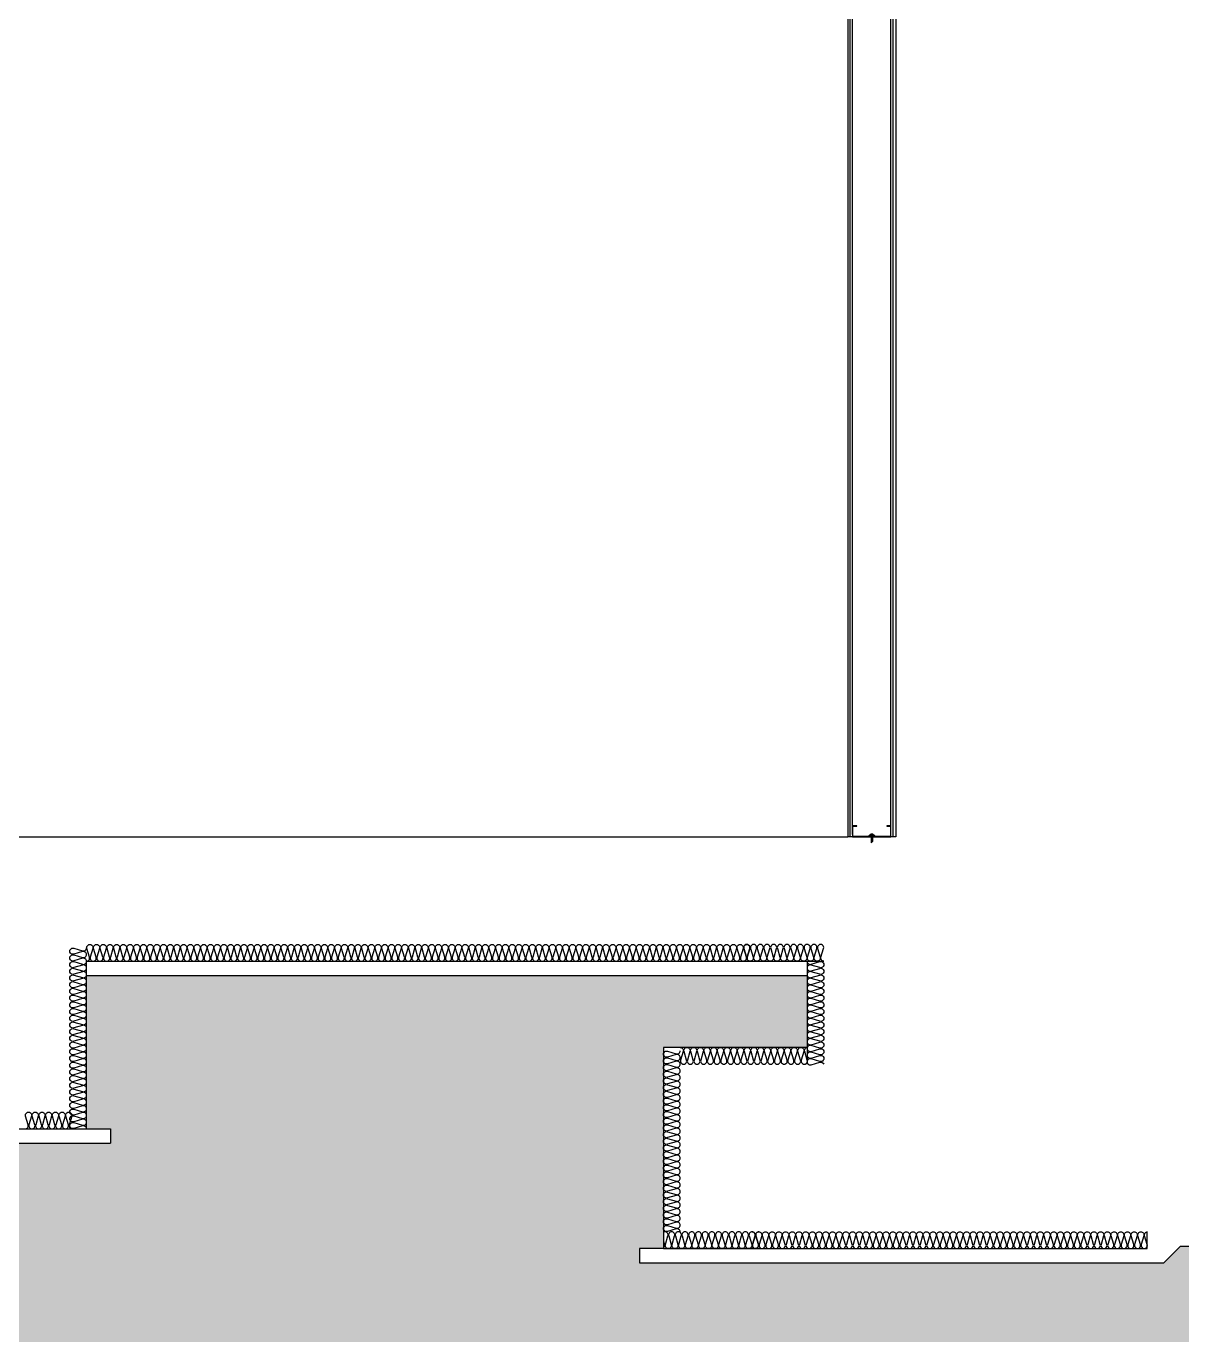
# Model space of a CAD drawing. Header units: millimetres. Extents: x 19868 to 801382, y -4805 to 85279.
# Drawn here: x 723406 to 728233, y 32849 to 38314 of the extents above; entities that cross this region are included whole.
import ezdxf

# ---------------------------------------------------------------- set-up
doc = ezdxf.new("R2010")
doc.units = ezdxf.units.MM
doc.header["$LTSCALE"] = 250
for name, color, linetype in [('8입면선', 8, 'Continuous'), ('A-FIN', 6, 'Continuous'), ('A-WALL-D', 7, 'Continuous'), ('A-버림CONC', 4, 'Continuous'), ('GAGAM-DT', 7, 'Continuous'), ('ISL', 251, 'Continuous'), ('입면', 7, 'Continuous'), ('지반', 254, 'Continuous')]:
    doc.layers.add(name, color=color, linetype=linetype)
doc.layers.add('CK', color=221, linetype='Continuous', plot=False)

# ---------------------------------------------------------------- blocks, each defined once
blk = doc.blocks.new('*U226')
at = {"layer": '8입면선', "color": 8}
for p, q in [((3316397.6, 472011.4), (3316397.6, 478401.4)), ((3316577.6, 472011.4), (3316577.6, 478401.4))]:
    blk.add_line(p, q, dxfattribs=at)
at = {"layer": 'A-WALL-D'}
for p, q in [((3316387.6, 478401.4), (3316387.6, 472011.4)), ((3316407.6, 472021.4), (3316407.6, 478401.4)), ((3316567.6, 472021.4), (3316567.6, 478401.4)), ((3316587.6, 478401.4), (3316587.6, 472011.4)), ((3316407.6, 472011.4), (3316387.6, 472011.4)), ((3316587.6, 472011.4), (3316567.6, 472011.4))]:
    blk.add_line(p, q, dxfattribs=at)
at = {"layer": 'CK', "linetype": 'Continuous'}
blk.add_line((3316472.9, 472011.4), (3316502.3, 472011.4), dxfattribs=at)
at = {"layer": 'GAGAM-DT', "color": 8}
for p, q in [((3316482.8, 472017.2), (3316482.8, 472020.7)), ((3316492.7, 472017.2), (3316482.8, 472017.2)), ((3316491.2, 472022.2), (3316484.3, 472022.2)), ((3316485.3, 472017.2), (3316485.3, 472022.2)), ((3316485.3, 472017.2), (3316485.3, 471985.8)), ((3316490.3, 472017.2), (3316490.3, 472022.2)), ((3316490.3, 472017.2), (3316490.3, 471991.3)), ((3316492.7, 472017.2), (3316492.7, 472020.7)), ((3316490.3, 471991.3), (3316485.3, 471985.8))]:
    blk.add_line(p, q, dxfattribs=at)
for centre, start, end in [((3316484.3, 472020.7), 90, 180), ((3316491.2, 472020.7), 0, 90)]:
    blk.add_arc(centre, 1.51, start, end, dxfattribs=at)
at = {"layer": '입면', "color": 6}
for p, q in [((3316425.4, 472056.4), (3316407.6, 472056.4)), ((3316407.6, 472056.4), (3316407.6, 472011.4)), ((3316408.8, 472012.6), (3316408.8, 472055.2)), ((3316408.8, 472055.2), (3316425.4, 472055.2)), ((3316472.4, 472012.6), (3316408.8, 472012.6)), ((3316425.4, 472055.2), (3316425.4, 472056.4)), ((3316477.4, 472018.5), (3316472.4, 472012.6)), ((3316472.9, 472011.4), (3316477.9, 472017.3)), ((3316497.8, 472018.5), (3316477.4, 472018.5)), ((3316477.9, 472017.3), (3316497.3, 472017.3)), ((3316497.3, 472017.3), (3316502.3, 472011.4)), ((3316502.8, 472012.6), (3316497.8, 472018.5)), ((3316566.4, 472012.6), (3316502.8, 472012.6)), ((3316567.6, 472056.4), (3316549.8, 472056.4)), ((3316549.8, 472056.4), (3316549.8, 472055.2)), ((3316549.8, 472055.2), (3316566.4, 472055.2)), ((3316566.4, 472055.2), (3316566.4, 472012.6)), ((3316567.6, 472011.4), (3316567.6, 472056.4)), ((3316407.6, 472011.4), (3316472.9, 472011.4)), ((3316502.3, 472011.4), (3316567.6, 472011.4))]:
    blk.add_line(p, q, dxfattribs=at)

msp = doc.modelspace()

# ---------------------------------------------------------------- hatches: boundary and pattern name
at = {"layer": '지반'}
h = msp.add_hatch(dxfattribs=at)
h.set_pattern_fill('EARTH', color=251, scale=70, angle=45)
h.paths.add_polyline_path([(650617.8, 33228.9), (650617.8, 23234.4), (801382.4, 23234.4), (801382.4, 34608.9), (792588.2, 34608.9), (792588.2, 34478.9), (792638.2, 34478.9), (792638.2, 34418.9), (792388.2, 34418.9), (792388.2, 34478.9), (792438.2, 34478.9), (792438.2, 34628.9), (790388.2, 34628.9), (790388.2, 33878.9), (791163.2, 33878.9), (791163.2, 32378.9), (791263.2, 32378.9), (791263.2, 32318.9), (788063.2, 32318.9), (788063.2, 32378.9), (788163.2, 32378.9), (788163.2, 33878.9), (789618.2, 33878.9), (789618.2, 34448.9), (787708.2, 34448.9), (787708.2, 33008.9), (787808.2, 33008.9), (787808.2, 32948.9), (782968.2, 32948.9), (782968.2, 33008.9), (783068.2, 33008.9), (783068.2, 34248.9), (781958.2, 34248.9), (781958.2, 33208.9), (782058.2, 33208.9), (782058.2, 33148.9), (780218.2, 33148.9), (780148.2, 33218.9), (778788.2, 33218.9), (778788.2, 33278.9), (778888.2, 33278.9), (778888.2, 34318.9), (771638.2, 34318.9), (771638.2, 32778.9), (771738.2, 32778.9), (771738.2, 32718.9), (767038.2, 32718.9), (767038.2, 32778.9), (767138.2, 32778.9), (767138.2, 34318.9), (765913.1, 34318.9), (765813.1, 34218.9), (759888.2, 34218.9), (759888.2, 33178.9), (759988.2, 33178.9), (759988.2, 33118.9), (756788.2, 33118.9), (756788.2, 33178.9), (756888.2, 33178.9), (756888.2, 34218.9), (755638.2, 34218.9), (755638.2, 32978.9), (755738.2, 32978.9), (755738.2, 32918.9), (751038.2, 32918.9), (751038.2, 32978.9), (751138.2, 32978.9), (751138.2, 34518.9), (749088.2, 34518.9), (749088.2, 33778.9), (750613.2, 33778.9), (750613.2, 32278.9), (750713.2, 32278.9), (750713.2, 32218.9), (747513.2, 32218.9), (747513.2, 32278.9), (747613.2, 32278.9), (747613.2, 33778.9), (748488.2, 33778.9), (748488.2, 34078.9), (747988.2, 34078.9), (747988.2, 34418.9), (746363.2, 34418.9), (746363.2, 33478.9), (746463.2, 33478.9), (746463.2, 33418.9), (743263.2, 33418.9), (743263.2, 33478.9), (743363.2, 33478.9), (743363.2, 34418.9), (739738.2, 34418.9), (739738.2, 33978.9), (740338.2, 33978.9), (740338.2, 33278.9), (740438.2, 33278.9), (740438.2, 33218.9), (734738.2, 33218.9), (734738.2, 32978.9), (734838.2, 32978.9), (734838.2, 32918.9), (731638.2, 32918.9), (731638.2, 32978.9), (731738.2, 32978.9), (731738.2, 33218.9), (728228.2, 33218.9), (728158.2, 33148.9), (725968.2, 33148.9), (725968.2, 33208.9), (726068.2, 33208.9), (726068.2, 34048.9), (726668.2, 34048.9), (726668.2, 34348.9), (723658.2, 34348.9), (723658.2, 33708.9), (723758.2, 33708.9), (723758.2, 33648.9), (720418.2, 33648.9), (720418.2, 33708.9), (720518.2, 33708.9), (720518.2, 34348.9), (718758.2, 34348.9), (718758.2, 33878.9), (719638.2, 33878.9), (719638.2, 31878.9), (719738.2, 31878.9), (719738.2, 31818.9), (715038.2, 31818.9), (715038.2, 31878.9), (715138.2, 31878.9), (715138.2, 33878.9), (717988.2, 33878.9), (717988.2, 34622.3), (717870.2, 34622.3), (717870.2, 34603.9), (717820.2, 34603.9), (717820.2, 34622.3), (717588.2, 34622.3), (717588.2, 34682.3), (717638.2, 34682.3), (717637.5, 34831.6), (715313.2, 34820.3), (712988.3, 34808.9), (701138.2, 34568.9), (688982.5, 34328.9), (678538.2, 34278.9), (666388.2, 34228.9), (658288.2, 33228.9)])

# ---------------------------------------------------------------- linework, layer by layer
at = {"layer": 'A-FIN'}
msp.add_line((718338.2, 34928.9), (726838.2, 34928.9), dxfattribs=at)
at = {"layer": 'A-버림CONC'}
for p, q in [((723658.2, 34348.9), (726668.2, 34348.9)), ((723658.2, 33708.9), (723758.2, 33708.9)), ((723758.2, 33708.9), (723758.2, 33648.9)), ((720418.2, 33648.9), (723758.2, 33648.9)), ((726068.2, 33208.9), (725968.2, 33208.9)), ((725968.2, 33208.9), (725968.2, 33148.9)), ((728228.2, 33218.9), (728158.2, 33148.9)), ((728228.2, 33218.9), (731738.2, 33218.9)), ((725968.2, 33148.9), (728158.2, 33148.9))]:
    msp.add_line(p, q, dxfattribs=at)
at = {"layer": 'ISL'}
for points in [[(723658.2, 33708.9, 0.509267), (723641.2, 33721.3), (723605.2, 33710.6, -1.372593), (723605.2, 33735.3), (723641.2, 33724.6, 0.509267), (723658.2, 33736.9, 0.509267), (723641.2, 33749.3), (723605.2, 33738.6, -1.372593), (723605.2, 33763.3), (723641.2, 33752.6, 0.509267), (723658.2, 33764.9, 0.509267), (723641.2, 33777.3), (723605.2, 33766.6, -1.372593), (723605.2, 33791.3), (723641.2, 33780.6, 0.509267), (723658.2, 33792.9, 0.509267), (723641.2, 33805.3), (723605.2, 33794.6, -1.372593), (723605.2, 33819.3), (723641.2, 33808.6, 0.509267), (723658.2, 33820.9, 0.509267), (723641.2, 33833.3), (723605.2, 33822.6, -1.372593), (723605.2, 33847.3), (723641.2, 33836.6, 0.509267), (723658.2, 33848.9, 0.509267), (723641.2, 33861.3), (723605.2, 33850.6, -1.372593), (723605.2, 33875.3), (723641.2, 33864.6, 0.509267), (723658.2, 33876.9, 0.509267), (723641.2, 33889.3), (723605.2, 33878.6, -1.372593), (723605.2, 33903.3), (723641.2, 33892.6, 0.509267), (723658.2, 33904.9, 0.509267), (723641.2, 33917.3), (723605.2, 33906.6, -1.372593), (723605.2, 33931.3), (723641.2, 33920.6, 0.509267), (723658.2, 33932.9, 0.509267), (723641.2, 33945.3), (723605.2, 33934.6, -1.372593), (723605.2, 33959.3), (723641.2, 33948.6, 0.509267), (723658.2, 33960.9, 0.509267), (723641.2, 33973.3), (723605.2, 33962.6, -1.372593), (723605.2, 33987.3), (723641.2, 33976.6, 0.509267), (723658.2, 33988.9, 0.509267), (723641.2, 34001.3), (723605.2, 33990.6, -1.372593), (723605.2, 34015.3), (723641.2, 34004.6, 0.509267), (723658.2, 34016.9, 0.509267), (723641.2, 34029.3), (723605.2, 34018.6, -1.372593), (723605.2, 34043.3), (723641.2, 34032.6, 0.509267), (723658.2, 34044.9, 0.509267), (723641.2, 34057.3), (723605.2, 34046.6, -1.372593), (723605.2, 34071.3), (723641.2, 34060.6, 0.509267), (723658.2, 34072.9, 0.509267), (723641.2, 34085.3), (723605.2, 34074.6, -1.372593), (723605.2, 34099.3), (723641.2, 34088.6, 0.509267), (723658.2, 34100.9, 0.509267), (723641.2, 34113.3), (723605.2, 34102.6, -1.372593), (723605.2, 34127.3), (723641.2, 34116.6, 0.509267), (723658.2, 34128.9, 0.509267), (723641.2, 34141.3), (723605.2, 34130.6, -1.372593), (723605.2, 34155.3), (723641.2, 34144.6, 0.509267), (723658.2, 34156.9, 0.509267), (723641.2, 34169.3), (723605.2, 34158.6, -1.372593), (723605.2, 34183.3), (723641.2, 34172.6, 0.509267), (723658.2, 34184.9, 0.509267), (723641.2, 34197.3), (723605.2, 34186.6, -1.372593), (723605.2, 34211.3), (723641.2, 34200.6, 0.509267), (723658.2, 34212.9, 0.509267), (723641.2, 34225.3), (723605.2, 34214.6, -1.372593), (723605.2, 34239.3), (723641.2, 34228.6, 0.509267), (723658.2, 34240.9, 0.509267), (723641.2, 34253.3), (723605.2, 34242.6, -1.372593), (723605.2, 34267.3), (723641.2, 34256.6, 0.509267), (723658.2, 34268.9, 0.509267), (723641.2, 34281.3), (723605.2, 34270.6, -1.372593), (723605.2, 34295.3), (723641.2, 34284.6, 0.509267), (723658.2, 34296.9, 0.509267), (723641.2, 34309.3), (723605.2, 34298.6, -1.372593), (723605.2, 34323.3), (723641.2, 34312.6, 0.509267), (723658.2, 34324.9, 0.509267), (723641.2, 34337.3), (723605.2, 34326.6, -1.372593), (723605.2, 34351.3), (723641.2, 34340.6, 0.509267), (723658.2, 34352.9, 0.509267), (723641.2, 34365.3), (723605.2, 34354.6, -1.372593), (723605.2, 34379.3), (723641.2, 34368.6, 0.509267), (723658.2, 34380.9, 0.509267), (723641.2, 34393.3), (723605.2, 34382.6, -1.372593), (723605.2, 34407.3), (723641.2, 34396.6, 0.509267), (723658.2, 34408.9, 0.509267), (723641.2, 34421.3), (723605.2, 34410.6, -1.372593), (723605.2, 34435.3), (723641.2, 34424.6, 0.509267), (723658.2, 34436.9, 0.509267), (723641.2, 34449.3), (723605.2, 34438.6, -1.372593), (723605.2, 34463.3), (723641.2, 34452.6, 0.509267), (723658.2, 34464.9)], [(723658.2, 34408.9, 0.509267), (723670.6, 34425.9), (723659.9, 34462, -1.372593), (723684.6, 34462), (723673.9, 34425.9, 0.509267), (723686.2, 34408.9, 0.509267), (723698.6, 34425.9), (723687.9, 34462, -1.372593), (723712.6, 34462), (723701.9, 34425.9, 0.509267), (723714.2, 34408.9, 0.509267), (723726.6, 34425.9), (723715.9, 34462, -1.372593), (723740.6, 34462), (723729.9, 34425.9, 0.509267), (723742.2, 34408.9, 0.509267), (723754.6, 34425.9), (723743.9, 34462, -1.372593), (723768.6, 34462), (723757.9, 34425.9, 0.509267), (723770.2, 34408.9, 0.509267), (723782.6, 34425.9), (723771.9, 34462, -1.372593), (723796.6, 34462), (723785.9, 34425.9, 0.509267), (723798.2, 34408.9, 0.509267), (723810.6, 34425.9), (723799.9, 34462, -1.372593), (723824.6, 34462), (723813.9, 34425.9, 0.509267), (723826.2, 34408.9, 0.509267), (723838.6, 34425.9), (723827.9, 34462, -1.372593), (723852.6, 34462), (723841.9, 34425.9, 0.509267), (723854.2, 34408.9, 0.509267), (723866.6, 34425.9), (723855.9, 34462, -1.372593), (723880.6, 34462), (723869.9, 34425.9, 0.509267), (723882.2, 34408.9, 0.509267), (723894.6, 34425.9), (723883.9, 34462, -1.372593), (723908.6, 34462), (723897.9, 34425.9, 0.509267), (723910.2, 34408.9, 0.509267), (723922.6, 34425.9), (723911.9, 34462, -1.372593), (723936.6, 34462), (723925.9, 34425.9, 0.509267), (723938.2, 34408.9, 0.509267), (723950.6, 34425.9), (723939.9, 34462, -1.372593), (723964.6, 34462), (723953.9, 34425.9, 0.509267), (723966.2, 34408.9, 0.509267), (723978.6, 34425.9), (723967.9, 34462, -1.372593), (723992.6, 34462), (723981.9, 34425.9, 0.509267), (723994.2, 34408.9, 0.509267), (724006.6, 34425.9), (723995.9, 34462, -1.372593), (724020.6, 34462), (724009.9, 34425.9, 0.509267), (724022.2, 34408.9, 0.509267), (724034.6, 34425.9), (724023.9, 34462, -1.372593), (724048.6, 34462), (724037.9, 34425.9, 0.509267), (724050.2, 34408.9, 0.509267), (724062.6, 34425.9), (724051.9, 34462, -1.372593), (724076.6, 34462), (724065.9, 34425.9, 0.509267), (724078.2, 34408.9, 0.509267), (724090.6, 34425.9), (724079.9, 34462, -1.372593), (724104.6, 34462), (724093.9, 34425.9, 0.509267), (724106.2, 34408.9, 0.509267), (724118.6, 34425.9), (724107.9, 34462, -1.372593), (724132.6, 34462), (724121.9, 34425.9, 0.509267), (724134.2, 34408.9, 0.509267), (724146.6, 34425.9), (724135.9, 34462, -1.372593), (724160.6, 34462), (724149.9, 34425.9, 0.509267), (724162.2, 34408.9, 0.509267), (724174.6, 34425.9), (724163.9, 34462, -1.372593), (724188.6, 34462), (724177.9, 34425.9, 0.509267), (724190.2, 34408.9, 0.509267), (724202.6, 34425.9), (724191.9, 34462, -1.372593), (724216.6, 34462), (724205.9, 34425.9, 0.509267), (724218.2, 34408.9, 0.509267), (724230.6, 34425.9), (724219.9, 34462, -1.372593), (724244.6, 34462), (724233.9, 34425.9, 0.509267), (724246.2, 34408.9, 0.509267), (724258.6, 34425.9), (724247.9, 34462, -1.372593), (724272.6, 34462), (724261.9, 34425.9, 0.509267), (724274.2, 34408.9, 0.509267), (724286.6, 34425.9), (724275.9, 34462, -1.372593), (724300.6, 34462), (724289.9, 34425.9, 0.509267), (724302.2, 34408.9, 0.509267), (724314.6, 34425.9), (724303.9, 34462, -1.372593), (724328.6, 34462), (724317.9, 34425.9, 0.509267), (724330.2, 34408.9, 0.509267), (724342.6, 34425.9), (724331.9, 34462, -1.372593), (724356.6, 34462), (724345.9, 34425.9, 0.509267), (724358.2, 34408.9, 0.509267), (724370.6, 34425.9), (724359.9, 34462, -1.372593), (724384.6, 34462), (724373.9, 34425.9, 0.509267), (724386.2, 34408.9, 0.509267), (724398.6, 34425.9), (724387.9, 34462, -1.372593), (724412.6, 34462), (724401.9, 34425.9, 0.509267), (724414.2, 34408.9, 0.509267), (724426.6, 34425.9), (724415.9, 34462, -1.372593), (724440.6, 34462), (724429.9, 34425.9, 0.509267), (724442.2, 34408.9, 0.509267), (724454.6, 34425.9), (724443.9, 34462, -1.372593), (724468.6, 34462), (724457.9, 34425.9, 0.509267), (724470.2, 34408.9, 0.509267), (724482.6, 34425.9), (724471.9, 34462, -1.372593), (724496.6, 34462), (724485.9, 34425.9, 0.509267), (724498.2, 34408.9, 0.509267), (724510.6, 34425.9), (724499.9, 34462, -1.372593), (724524.6, 34462), (724513.9, 34425.9, 0.509267), (724526.2, 34408.9, 0.509267), (724538.6, 34425.9), (724527.9, 34462, -1.372593), (724552.6, 34462), (724541.9, 34425.9, 0.509267), (724554.2, 34408.9, 0.509267), (724566.6, 34425.9), (724555.9, 34462, -1.372593), (724580.6, 34462), (724569.9, 34425.9, 0.509267), (724582.2, 34408.9, 0.509267), (724594.6, 34425.9), (724583.9, 34462, -1.372593), (724608.6, 34462), (724597.9, 34425.9, 0.509267), (724610.2, 34408.9, 0.509267), (724622.6, 34425.9), (724611.9, 34462, -1.372593), (724636.6, 34462), (724625.9, 34425.9, 0.509267), (724638.2, 34408.9, 0.509267), (724650.6, 34425.9), (724639.9, 34462, -1.372593), (724664.6, 34462), (724653.9, 34425.9, 0.509267), (724666.2, 34408.9, 0.509267), (724678.6, 34425.9), (724667.9, 34462, -1.372593), (724692.6, 34462), (724681.9, 34425.9, 0.509267), (724694.2, 34408.9, 0.509267), (724706.6, 34425.9), (724695.9, 34462, -1.372593), (724720.6, 34462), (724709.9, 34425.9, 0.509267), (724722.2, 34408.9, 0.509267), (724734.6, 34425.9), (724723.9, 34462, -1.372593), (724748.6, 34462), (724737.9, 34425.9, 0.509267), (724750.2, 34408.9, 0.509267), (724762.6, 34425.9), (724751.9, 34462, -1.372593), (724776.6, 34462), (724765.9, 34425.9, 0.509267), (724778.2, 34408.9, 0.509267), (724790.6, 34425.9), (724779.9, 34462, -1.372593), (724804.6, 34462), (724793.9, 34425.9, 0.509267), (724806.2, 34408.9, 0.509267), (724818.6, 34425.9), (724807.9, 34462, -1.372593), (724832.6, 34462), (724821.9, 34425.9, 0.509267), (724834.2, 34408.9, 0.509267), (724846.6, 34425.9), (724835.9, 34462, -1.372593), (724860.6, 34462), (724849.9, 34425.9, 0.509267), (724862.2, 34408.9, 0.509267), (724874.6, 34425.9), (724863.9, 34462, -1.372593), (724888.6, 34462), (724877.9, 34425.9, 0.509267), (724890.2, 34408.9, 0.509267), (724902.6, 34425.9), (724891.9, 34462, -1.372593), (724916.6, 34462), (724905.9, 34425.9, 0.509267), (724918.2, 34408.9, 0.509267), (724930.6, 34425.9), (724919.9, 34462, -1.372593), (724944.6, 34462), (724933.9, 34425.9, 0.509267), (724946.2, 34408.9, 0.509267), (724958.6, 34425.9), (724947.9, 34462, -1.372593), (724972.6, 34462), (724961.9, 34425.9, 0.509267), (724974.2, 34408.9, 0.509267), (724986.6, 34425.9), (724975.9, 34462, -1.372593), (725000.6, 34462), (724989.9, 34425.9, 0.509267), (725002.2, 34408.9, 0.509267), (725014.6, 34425.9), (725003.9, 34462, -1.372593), (725028.6, 34462), (725017.9, 34425.9, 0.509267), (725030.2, 34408.9, 0.509267), (725042.6, 34425.9), (725031.9, 34462, -1.372593), (725056.6, 34462), (725045.9, 34425.9, 0.509267), (725058.2, 34408.9, 0.509267), (725070.6, 34425.9), (725059.9, 34462, -1.372593), (725084.6, 34462), (725073.9, 34425.9, 0.509267), (725086.2, 34408.9, 0.509267), (725098.6, 34425.9), (725087.9, 34462, -1.372593), (725112.6, 34462), (725101.9, 34425.9, 0.509267), (725114.2, 34408.9, 0.509267), (725126.6, 34425.9), (725115.9, 34462, -1.372593), (725140.6, 34462), (725129.9, 34425.9, 0.509267), (725142.2, 34408.9, 0.509267), (725154.6, 34425.9), (725143.9, 34462, -1.372593), (725168.6, 34462), (725157.9, 34425.9, 0.509267), (725170.2, 34408.9, 0.509267), (725182.6, 34425.9), (725171.9, 34462, -1.372593), (725196.6, 34462), (725185.9, 34425.9, 0.509267), (725198.2, 34408.9, 0.509267), (725210.6, 34425.9), (725199.9, 34462, -1.372593), (725224.6, 34462), (725213.9, 34425.9, 0.509267), (725226.2, 34408.9, 0.509267), (725238.6, 34425.9), (725227.9, 34462, -1.372593), (725252.6, 34462), (725241.9, 34425.9, 0.509267), (725254.2, 34408.9, 0.509267), (725266.6, 34425.9), (725255.9, 34462, -1.372593), (725280.6, 34462), (725269.9, 34425.9, 0.509267), (725282.2, 34408.9, 0.509267), (725294.6, 34425.9), (725283.9, 34462, -1.372593), (725308.6, 34462), (725297.9, 34425.9, 0.509267), (725310.2, 34408.9, 0.509267), (725322.6, 34425.9), (725311.9, 34462, -1.372593), (725336.6, 34462), (725325.9, 34425.9, 0.509267), (725338.2, 34408.9, 0.509267), (725350.6, 34425.9), (725339.9, 34462, -1.372593), (725364.6, 34462), (725353.9, 34425.9, 0.509267), (725366.2, 34408.9, 0.509267), (725378.6, 34425.9), (725367.9, 34462, -1.372593), (725392.6, 34462), (725381.9, 34425.9, 0.509267), (725394.2, 34408.9, 0.509267), (725406.6, 34425.9), (725395.9, 34462, -1.372593), (725420.6, 34462), (725409.9, 34425.9, 0.509267), (725422.2, 34408.9, 0.509267), (725434.6, 34425.9), (725423.9, 34462, -1.372593), (725448.6, 34462), (725437.9, 34425.9, 0.509267), (725450.2, 34408.9, 0.509267), (725462.6, 34425.9), (725451.9, 34462, -1.372593), (725476.6, 34462), (725465.9, 34425.9, 0.509267), (725478.2, 34408.9, 0.509267), (725490.6, 34425.9), (725479.9, 34462, -1.372593), (725504.6, 34462), (725493.9, 34425.9, 0.509267), (725506.2, 34408.9, 0.509267), (725518.6, 34425.9), (725507.9, 34462, -1.372593), (725532.6, 34462), (725521.9, 34425.9, 0.509267), (725534.2, 34408.9, 0.509267), (725546.6, 34425.9), (725535.9, 34462, -1.372593), (725560.6, 34462), (725549.9, 34425.9, 0.509267), (725562.2, 34408.9, 0.509267), (725574.6, 34425.9), (725563.9, 34462, -1.372593), (725588.6, 34462), (725577.9, 34425.9, 0.509267), (725590.2, 34408.9, 0.509267), (725602.6, 34425.9), (725591.9, 34462, -1.372593), (725616.6, 34462), (725605.9, 34425.9, 0.509267), (725618.2, 34408.9, 0.509267), (725630.6, 34425.9), (725619.9, 34462, -1.372593), (725644.6, 34462), (725633.9, 34425.9, 0.509267), (725646.2, 34408.9, 0.509267), (725658.6, 34425.9), (725647.9, 34462, -1.372593), (725672.6, 34462), (725661.9, 34425.9, 0.509267), (725674.2, 34408.9, 0.509267), (725686.6, 34425.9), (725675.9, 34462, -1.372593), (725700.6, 34462), (725689.9, 34425.9, 0.509267), (725702.2, 34408.9, 0.509267), (725714.6, 34425.9), (725703.9, 34462, -1.372593), (725728.6, 34462), (725717.9, 34425.9, 0.509267), (725730.2, 34408.9, 0.509267), (725742.6, 34425.9), (725731.9, 34462, -1.372593), (725756.6, 34462), (725745.9, 34425.9, 0.509267), (725758.2, 34408.9, 0.509267), (725770.6, 34425.9), (725759.9, 34462, -1.372593), (725784.6, 34462), (725773.9, 34425.9, 0.509267), (725786.2, 34408.9, 0.509267), (725798.6, 34425.9), (725787.9, 34462, -1.372593), (725812.6, 34462), (725801.9, 34425.9, 0.509267), (725814.2, 34408.9, 0.509267), (725826.6, 34425.9), (725815.9, 34462, -1.372593), (725840.6, 34462), (725829.9, 34425.9, 0.509267), (725842.2, 34408.9, 0.509267), (725854.6, 34425.9), (725843.9, 34462, -1.372593), (725868.6, 34462), (725857.9, 34425.9, 0.509267), (725870.2, 34408.9, 0.509267), (725882.6, 34425.9), (725871.9, 34462, -1.372593), (725896.6, 34462), (725885.9, 34425.9, 0.509267), (725898.2, 34408.9, 0.509267), (725910.6, 34425.9), (725899.9, 34462, -1.372593), (725924.6, 34462), (725913.9, 34425.9, 0.509267), (725926.2, 34408.9, 0.509267), (725938.6, 34425.9), (725927.9, 34462, -1.372593), (725952.6, 34462), (725941.9, 34425.9, 0.509267), (725954.2, 34408.9, 0.509267), (725966.6, 34425.9), (725955.9, 34462, -1.372593), (725980.6, 34462), (725969.9, 34425.9, 0.509267), (725982.2, 34408.9, 0.509267), (725994.6, 34425.9), (725983.9, 34462, -1.372593), (726008.6, 34462), (725997.9, 34425.9, 0.509267), (726010.2, 34408.9, 0.509267), (726022.6, 34425.9), (726011.9, 34462, -1.372593), (726036.6, 34462), (726025.9, 34425.9, 0.509267), (726038.2, 34408.9, 0.509267), (726050.6, 34425.9), (726039.9, 34462, -1.372593), (726064.6, 34462), (726053.9, 34425.9, 0.509267), (726066.2, 34408.9, 0.509267), (726078.6, 34425.9), (726067.9, 34462, -1.372593), (726092.6, 34462), (726081.9, 34425.9, 0.509267), (726094.2, 34408.9, 0.509267), (726106.6, 34425.9), (726095.9, 34462, -1.372593), (726120.6, 34462), (726109.9, 34425.9, 0.509267), (726122.2, 34408.9, 0.509267), (726134.6, 34425.9), (726123.9, 34462, -1.372593), (726148.6, 34462), (726137.9, 34425.9, 0.509267), (726150.2, 34408.9, 0.509267), (726162.6, 34425.9), (726151.9, 34462, -1.372593), (726176.6, 34462), (726165.9, 34425.9, 0.509267), (726178.2, 34408.9, 0.509267), (726190.6, 34425.9), (726179.9, 34462, -1.372593), (726204.6, 34462), (726193.9, 34425.9, 0.509267), (726206.2, 34408.9, 0.509267), (726218.6, 34425.9), (726207.9, 34462, -1.372593), (726232.6, 34462), (726221.9, 34425.9, 0.509267), (726234.2, 34408.9, 0.509267), (726246.6, 34425.9), (726235.9, 34462, -1.372593), (726260.6, 34462), (726249.9, 34425.9, 0.509267), (726262.2, 34408.9, 0.509267), (726274.6, 34425.9), (726263.9, 34462, -1.372593), (726288.6, 34462), (726277.9, 34425.9, 0.509267), (726290.2, 34408.9, 0.509267), (726302.6, 34425.9), (726291.9, 34462, -1.372593), (726316.6, 34462), (726305.9, 34425.9, 0.509267), (726318.2, 34408.9, 0.509267), (726330.6, 34425.9), (726319.9, 34462, -1.372593), (726344.6, 34462), (726333.9, 34425.9, 0.509267), (726346.2, 34408.9, 0.509267), (726358.6, 34425.9), (726347.9, 34462, -1.372593), (726372.6, 34462), (726361.9, 34425.9, 0.509267), (726374.2, 34408.9, 0.509267), (726386.6, 34425.9), (726375.9, 34462, -1.372593), (726400.6, 34462), (726389.9, 34425.9, 0.509267), (726402.2, 34408.9, 0.509267), (726414.6, 34425.9), (726403.9, 34462, -1.372593), (726428.6, 34462), (726417.9, 34425.9, 0.509267), (726430.2, 34408.9)], [(726738.2, 34408.9, -0.50891), (726725.9, 34425.9), (726736.6, 34462, 1.372593), (726711.9, 34462), (726722.6, 34425.9, -0.509267), (726710.2, 34408.9, -0.509267), (726697.9, 34425.9), (726708.6, 34462, 1.372593), (726683.9, 34462), (726694.6, 34425.9, -0.509267), (726682.2, 34408.9, -0.509267), (726669.9, 34425.9), (726680.6, 34462, 1.372593), (726655.9, 34462), (726666.6, 34425.9, -0.509267), (726654.2, 34408.9, -0.509267), (726641.9, 34425.9), (726652.6, 34462, 1.372593), (726627.9, 34462), (726638.6, 34425.9, -0.509267), (726626.2, 34408.9, -0.509267), (726613.9, 34425.9), (726624.6, 34462, 1.372593), (726599.9, 34462), (726610.6, 34425.9, -0.509267), (726598.2, 34408.9, -0.509267), (726585.9, 34425.9), (726596.6, 34462, 1.372593), (726571.9, 34462), (726582.6, 34425.9, -0.509267), (726570.2, 34408.9, -0.509267), (726557.9, 34425.9), (726568.6, 34462, 1.372593), (726543.9, 34462), (726554.6, 34425.9, -0.509267), (726542.2, 34408.9, -0.509267), (726529.9, 34425.9), (726540.6, 34462, 1.372593), (726515.9, 34462), (726526.6, 34425.9, -0.509267), (726514.2, 34408.9, -0.509267), (726501.9, 34425.9), (726512.6, 34462, 1.372593), (726487.9, 34462), (726498.6, 34425.9, -0.509267), (726486.2, 34408.9, -0.509267), (726473.9, 34425.9), (726484.6, 34462, 1.372593), (726459.9, 34462), (726470.6, 34425.9, -0.509267), (726458.2, 34408.9, -0.509267), (726445.9, 34425.9), (726456.6, 34462, 1.372593), (726431.9, 34462), (726442.6, 34425.9, -0.509267), (726430.2, 34408.9, -0.509267), (726417.9, 34425.9), (726428.6, 34462, 1.372593), (726403.9, 34462), (726414.6, 34425.9, -0.509267), (726402.2, 34408.9)], [(726668.2, 34408.9, 0.509267), (726685.2, 34396.6), (726721.2, 34407.3, -1.372593), (726721.2, 34382.6), (726685.2, 34393.3, 0.509267), (726668.2, 34380.9, 0.509267), (726685.2, 34368.6), (726721.2, 34379.3, -1.372593), (726721.2, 34354.6), (726685.2, 34365.3, 0.509267), (726668.2, 34352.9, 0.509267), (726685.2, 34340.6), (726721.2, 34351.3, -1.372593), (726721.2, 34326.6), (726685.2, 34337.3, 0.509267), (726668.2, 34324.9, 0.509267), (726685.2, 34312.6), (726721.2, 34323.3, -1.372593), (726721.2, 34298.6), (726685.2, 34309.3, 0.509267), (726668.2, 34296.9, 0.509267), (726685.2, 34284.6), (726721.2, 34295.3, -1.372593), (726721.2, 34270.6), (726685.2, 34281.3, 0.509267), (726668.2, 34268.9, 0.509267), (726685.2, 34256.6), (726721.2, 34267.3, -1.372593), (726721.2, 34242.6), (726685.2, 34253.3, 0.509267), (726668.2, 34240.9, 0.509267), (726685.2, 34228.6), (726721.2, 34239.3, -1.372593), (726721.2, 34214.6), (726685.2, 34225.3, 0.509267), (726668.2, 34212.9, 0.509267), (726685.2, 34200.6), (726721.2, 34211.3, -1.372593), (726721.2, 34186.6), (726685.2, 34197.3, 0.509267), (726668.2, 34184.9, 0.509267), (726685.2, 34172.6), (726721.2, 34183.3, -1.372593), (726721.2, 34158.6), (726685.2, 34169.3, 0.509267), (726668.2, 34156.9, 0.509267), (726685.2, 34144.6), (726721.2, 34155.3, -1.372593), (726721.2, 34130.6), (726685.2, 34141.3, 0.509267), (726668.2, 34128.9, 0.509267), (726685.2, 34116.6), (726721.2, 34127.3, -1.372593), (726721.2, 34102.6), (726685.2, 34113.3, 0.509267), (726668.2, 34100.9, 0.509267), (726685.2, 34088.6), (726721.2, 34099.3, -1.372593), (726721.2, 34074.6), (726685.2, 34085.3, 0.509267), (726668.2, 34072.9, 0.509267), (726685.2, 34060.6), (726721.2, 34071.3, -1.372593), (726721.2, 34046.6), (726685.2, 34057.3, 0.509267), (726668.2, 34044.9, 0.509267), (726685.2, 34032.6), (726721.2, 34043.3, -1.372593), (726721.2, 34018.6), (726685.2, 34029.3, 0.509267), (726668.2, 34016.9, 0.509267), (726685.2, 34004.6), (726721.2, 34015.3, -1.372593), (726721.2, 33990.6), (726685.2, 34001.3, 0.509267), (726668.2, 33988.9, 0.509267), (726685.2, 33976.6), (726721.2, 33987.3, -0.413428), (726737.6, 33978.9, -0.413428)], [(723402.2, 33708.9, 0.509267), (723414.6, 33725.9), (723403.9, 33762, -1.372593), (723428.6, 33762), (723417.9, 33725.9, 0.509267), (723430.2, 33708.9, 0.509267), (723442.6, 33725.9), (723431.9, 33762, -1.372593), (723456.6, 33762), (723445.9, 33725.9, 0.509267), (723458.2, 33708.9, 0.509267), (723470.6, 33725.9), (723459.9, 33762, -1.372593), (723484.6, 33762), (723473.9, 33725.9, 0.509267), (723486.2, 33708.9, 0.509267), (723498.6, 33725.9), (723487.9, 33762, -1.372593), (723512.6, 33762), (723501.9, 33725.9, 0.509267), (723514.2, 33708.9, 0.509267), (723526.6, 33725.9), (723515.9, 33762, -1.372593), (723540.6, 33762), (723529.9, 33725.9, 0.509267), (723542.2, 33708.9, 0.509267), (723554.6, 33725.9), (723543.9, 33762, -1.372593), (723568.6, 33762), (723557.9, 33725.9, 0.509267), (723570.2, 33708.9, 0.509267), (723582.6, 33725.9), (723571.9, 33762, -1.372593), (723596.6, 33762), (723585.9, 33725.9, 0.509267), (723598.2, 33708.9)], [(726466.2, 33278.9, 0.509267), (726453.9, 33262), (726464.6, 33225.9, -1.372593), (726439.9, 33225.9), (726450.6, 33262, 0.509267), (726438.2, 33278.9, 0.509267), (726425.9, 33262), (726436.6, 33225.9, -1.372593), (726411.9, 33225.9), (726422.6, 33262, 0.509267), (726410.2, 33278.9, 0.509267), (726397.9, 33262), (726408.6, 33225.9, -1.372593), (726383.9, 33225.9), (726394.6, 33262, 0.509267), (726382.2, 33278.9, 0.509267), (726369.9, 33262), (726380.6, 33225.9, -1.372593), (726355.9, 33225.9), (726366.6, 33262, 0.509267), (726354.2, 33278.9, 0.509267), (726341.9, 33262), (726352.6, 33225.9, -1.372593), (726327.9, 33225.9), (726338.6, 33262, 0.509267), (726326.2, 33278.9, 0.509267), (726313.9, 33262), (726324.6, 33225.9, -1.372593), (726299.9, 33225.9), (726310.6, 33262, 0.509267), (726298.2, 33278.9, 0.509267), (726285.9, 33262), (726296.6, 33225.9, -1.372593), (726271.9, 33225.9), (726282.6, 33262, 0.509267), (726270.2, 33278.9, 0.509267), (726257.9, 33262), (726268.6, 33225.9, -1.372593), (726243.9, 33225.9), (726254.6, 33262, 0.509267), (726242.2, 33278.9, 0.509267), (726229.9, 33262), (726240.6, 33225.9, -1.372593), (726215.9, 33225.9), (726226.6, 33262, 0.509267), (726214.2, 33278.9, 0.509267), (726201.9, 33262), (726212.6, 33225.9, -1.372593), (726187.9, 33225.9), (726198.6, 33262, 0.509267), (726186.2, 33278.9, 0.509267), (726173.9, 33262), (726184.6, 33225.9, -1.372593), (726159.9, 33225.9), (726170.6, 33262, 0.509267), (726158.2, 33278.9, 0.509267), (726145.9, 33262), (726156.6, 33225.9, -1.372593), (726131.9, 33225.9), (726142.6, 33262, 0.509267), (726130.2, 33278.9, 0.509267), (726117.9, 33262), (726128.6, 33225.9, -1.372593), (726103.9, 33225.9), (726114.6, 33262, 0.509267), (726102.2, 33278.9, 0.509267), (726089.9, 33262), (726100.6, 33225.9, -1.372593), (726075.9, 33225.9), (726086.6, 33262, 0.509267), (726074.2, 33278.9, 0.121007), (726068.2, 33277.5, 0.121007)], [(726068.2, 33240.6), (726072.6, 33225.9, -0.314838), (726068.2, 33211.7)], [(726438.2, 33278.9, -0.509267), (726450.6, 33262), (726439.9, 33225.9, 1.372593), (726464.6, 33225.9), (726453.9, 33262, -0.509267), (726466.2, 33278.9, -0.509267), (726478.6, 33262), (726467.9, 33225.9, 1.372593), (726492.6, 33225.9), (726481.9, 33262, -0.509267), (726494.2, 33278.9, -0.509267), (726506.6, 33262), (726495.9, 33225.9, 1.372593), (726520.6, 33225.9), (726509.9, 33262, -0.509267), (726522.2, 33278.9, -0.509267), (726534.6, 33262), (726523.9, 33225.9, 1.372593), (726548.6, 33225.9), (726537.9, 33262, -0.509267), (726550.2, 33278.9, -0.509267), (726562.6, 33262), (726551.9, 33225.9, 1.372593), (726576.6, 33225.9), (726565.9, 33262, -0.509267), (726578.2, 33278.9, -0.509267), (726590.6, 33262), (726579.9, 33225.9, 1.372593), (726604.6, 33225.9), (726593.9, 33262, -0.509267), (726606.2, 33278.9, -0.509267), (726618.6, 33262), (726607.9, 33225.9, 1.372593), (726632.6, 33225.9), (726621.9, 33262, -0.509267), (726634.2, 33278.9, -0.509267), (726646.6, 33262), (726635.9, 33225.9, 1.372593), (726660.6, 33225.9), (726649.9, 33262, -0.509267), (726662.2, 33278.9, -0.509267), (726674.6, 33262), (726663.9, 33225.9, 1.372593), (726688.6, 33225.9), (726677.9, 33262, -0.509267), (726690.2, 33278.9, -0.509267), (726702.6, 33262), (726691.9, 33225.9, 1.372593), (726716.6, 33225.9), (726705.9, 33262, -0.509267), (726718.2, 33278.9, -0.509267), (726730.6, 33262), (726719.9, 33225.9, 1.372593), (726744.6, 33225.9), (726733.9, 33262, -0.509267), (726746.2, 33278.9, -0.509267), (726758.6, 33262), (726747.9, 33225.9, 1.372593), (726772.6, 33225.9), (726761.9, 33262, -0.509267), (726774.2, 33278.9, -0.509267), (726786.6, 33262), (726775.9, 33225.9, 1.372593), (726800.6, 33225.9), (726789.9, 33262, -0.509267), (726802.2, 33278.9, -0.509267), (726814.6, 33262), (726803.9, 33225.9, 1.372593), (726828.6, 33225.9), (726817.9, 33262, -0.509267), (726830.2, 33278.9, -0.509267), (726842.6, 33262), (726831.9, 33225.9, 1.372593), (726856.6, 33225.9), (726845.9, 33262, -0.509267), (726858.2, 33278.9, -0.509267), (726870.6, 33262), (726859.9, 33225.9, 1.372593), (726884.6, 33225.9), (726873.9, 33262, -0.509267), (726886.2, 33278.9, -0.509267), (726898.6, 33262), (726887.9, 33225.9, 1.372593), (726912.6, 33225.9), (726901.9, 33262, -0.509267), (726914.2, 33278.9, -0.509267), (726926.6, 33262), (726915.9, 33225.9, 1.372593), (726940.6, 33225.9), (726929.9, 33262, -0.509267), (726942.2, 33278.9, -0.509267), (726954.6, 33262), (726943.9, 33225.9, 1.372593), (726968.6, 33225.9), (726957.9, 33262, -0.509267), (726970.2, 33278.9, -0.509267), (726982.6, 33262), (726971.9, 33225.9, 1.372593), (726996.6, 33225.9), (726985.9, 33262, -0.509267), (726998.2, 33278.9, -0.509267), (727010.6, 33262), (726999.9, 33225.9, 1.372593), (727024.6, 33225.9), (727013.9, 33262, -0.509267), (727026.2, 33278.9, -0.509267), (727038.6, 33262), (727027.9, 33225.9, 1.372593), (727052.6, 33225.9), (727041.9, 33262, -0.509267), (727054.2, 33278.9, -0.509267), (727066.6, 33262), (727055.9, 33225.9, 1.372593), (727080.6, 33225.9), (727069.9, 33262, -0.509267), (727082.2, 33278.9, -0.509267), (727094.6, 33262), (727083.9, 33225.9, 1.372593), (727108.6, 33225.9), (727097.9, 33262, -0.509267), (727110.2, 33278.9, -0.509267), (727122.6, 33262), (727111.9, 33225.9, 1.372593), (727136.6, 33225.9), (727125.9, 33262, -0.509267), (727138.2, 33278.9, -0.509267), (727150.6, 33262), (727139.9, 33225.9, 1.372593), (727164.6, 33225.9), (727153.9, 33262, -0.509267), (727166.2, 33278.9, -0.509267), (727178.6, 33262), (727167.9, 33225.9, 1.372593), (727192.6, 33225.9), (727181.9, 33262, -0.509267), (727194.2, 33278.9, -0.509267), (727206.6, 33262), (727195.9, 33225.9, 1.372593), (727220.6, 33225.9), (727209.9, 33262, -0.509267), (727222.2, 33278.9, -0.509267), (727234.6, 33262), (727223.9, 33225.9, 1.372593), (727248.6, 33225.9), (727237.9, 33262, -0.509267), (727250.2, 33278.9, -0.509267), (727262.6, 33262), (727251.9, 33225.9, 1.372593), (727276.6, 33225.9), (727265.9, 33262, -0.509267), (727278.2, 33278.9, -0.509267), (727290.6, 33262), (727279.9, 33225.9, 1.372593), (727304.6, 33225.9), (727293.9, 33262, -0.509267), (727306.2, 33278.9, -0.509267), (727318.6, 33262), (727307.9, 33225.9, 1.372593), (727332.6, 33225.9), (727321.9, 33262, -0.509267), (727334.2, 33278.9, -0.509267), (727346.6, 33262), (727335.9, 33225.9, 1.372593), (727360.6, 33225.9), (727349.9, 33262, -0.509267), (727362.2, 33278.9, -0.509267), (727374.6, 33262), (727363.9, 33225.9, 1.372593), (727388.6, 33225.9), (727377.9, 33262, -0.509267), (727390.2, 33278.9, -0.509267), (727402.6, 33262), (727391.9, 33225.9, 1.372593), (727416.6, 33225.9), (727405.9, 33262, -0.509267), (727418.2, 33278.9, -0.509267), (727430.6, 33262), (727419.9, 33225.9, 1.372593), (727444.6, 33225.9), (727433.9, 33262, -0.509267), (727446.2, 33278.9, -0.509267), (727458.6, 33262), (727447.9, 33225.9, 1.372593), (727472.6, 33225.9), (727461.9, 33262, -0.509267), (727474.2, 33278.9, -0.509267), (727486.6, 33262), (727475.9, 33225.9, 1.372593), (727500.6, 33225.9), (727489.9, 33262, -0.509267), (727502.2, 33278.9, -0.509267), (727514.6, 33262), (727503.9, 33225.9, 1.372593), (727528.6, 33225.9), (727517.9, 33262, -0.509267), (727530.2, 33278.9, -0.509267), (727542.6, 33262), (727531.9, 33225.9, 1.372593), (727556.6, 33225.9), (727545.9, 33262, -0.509267), (727558.2, 33278.9, -0.509267), (727570.6, 33262), (727559.9, 33225.9, 1.372593), (727584.6, 33225.9), (727573.9, 33262, -0.509267), (727586.2, 33278.9, -0.509267), (727598.6, 33262), (727587.9, 33225.9, 1.372593), (727612.6, 33225.9), (727601.9, 33262, -0.509267), (727614.2, 33278.9, -0.509267), (727626.6, 33262), (727615.9, 33225.9, 1.372593), (727640.6, 33225.9), (727629.9, 33262, -0.509267), (727642.2, 33278.9, -0.509267), (727654.6, 33262), (727643.9, 33225.9, 1.372593), (727668.6, 33225.9), (727657.9, 33262, -0.509267), (727670.2, 33278.9, -0.509267), (727682.6, 33262), (727671.9, 33225.9, 1.372593), (727696.6, 33225.9), (727685.9, 33262, -0.509267), (727698.2, 33278.9, -0.509267), (727710.6, 33262), (727699.9, 33225.9, 1.372593), (727724.6, 33225.9), (727713.9, 33262, -0.509267), (727726.2, 33278.9, -0.509267), (727738.6, 33262), (727727.9, 33225.9, 1.372593), (727752.6, 33225.9), (727741.9, 33262, -0.509267), (727754.2, 33278.9, -0.509267), (727766.6, 33262), (727755.9, 33225.9, 1.372593), (727780.6, 33225.9), (727769.9, 33262, -0.509267), (727782.2, 33278.9, -0.509267), (727794.6, 33262), (727783.9, 33225.9, 1.372593), (727808.6, 33225.9), (727797.9, 33262, -0.509267), (727810.2, 33278.9, -0.509267), (727822.6, 33262), (727811.9, 33225.9, 1.372593), (727836.6, 33225.9), (727825.9, 33262, -0.509267), (727838.2, 33278.9, -0.509267), (727850.6, 33262), (727839.9, 33225.9, 1.372593), (727864.6, 33225.9), (727853.9, 33262, -0.509267), (727866.2, 33278.9, -0.509267), (727878.6, 33262), (727867.9, 33225.9, 1.372593), (727892.6, 33225.9), (727881.9, 33262, -0.509267), (727894.2, 33278.9, -0.509267), (727906.6, 33262), (727895.9, 33225.9, 1.372593), (727920.6, 33225.9), (727909.9, 33262, -0.509267), (727922.2, 33278.9, -0.509267), (727934.6, 33262), (727923.9, 33225.9, 1.372593), (727948.6, 33225.9), (727937.9, 33262, -0.509267), (727950.2, 33278.9, -0.509267), (727962.6, 33262), (727951.9, 33225.9, 1.372593), (727976.6, 33225.9), (727965.9, 33262, -0.509267), (727978.2, 33278.9, -0.509267), (727990.6, 33262), (727979.9, 33225.9, 1.372593), (728004.6, 33225.9), (727993.9, 33262, -0.509267), (728006.2, 33278.9, -0.509267), (728018.6, 33262), (728007.9, 33225.9, 1.372593), (728032.6, 33225.9), (728021.9, 33262, -0.509267), (728034.2, 33278.9, -0.509267), (728046.6, 33262), (728035.9, 33225.9, 1.372593), (728060.6, 33225.9), (728049.9, 33262, -0.509267), (728062.2, 33278.9, -0.509267), (728074.6, 33262), (728063.9, 33225.9, 1.372593), (728088.6, 33225.9), (728077.9, 33262, -0.509267), (728090.2, 33278.9)]]:
    msp.add_lwpolyline(points, format="xyb", dxfattribs=at)
for points in [[(720518.2, 33708.9), (723658.2, 33708.9), (723658.2, 34408.9), (726738.2, 34408.9)], [(726668.2, 34408.9), (726668.2, 33978.9)]]:
    msp.add_lwpolyline(points, dxfattribs=at)
at = {"layer": 'ISL', "elevation": 0}
msp.add_lwpolyline([(726668.2, 34048.9), (726068.2, 34048.9), (726068.2, 33208.9), (728088.2, 33208.9), (728088.2, 33278.9)], dxfattribs=at)
for points in [[(726138.2, 34048.9, -0.00025), (726138.2, 34048.9, -0.509267), (726150.6, 34032), (726139.9, 33995.9, 1.372593), (726164.6, 33995.9), (726153.9, 34032, -0.509267), (726166.2, 34048.9, -0.509267), (726178.6, 34032), (726167.9, 33995.9, 1.372593), (726192.6, 33995.9), (726181.9, 34032, -0.509267), (726194.2, 34048.9, -0.509267), (726206.6, 34032), (726195.9, 33995.9, 1.372593), (726220.6, 33995.9), (726209.9, 34032, -0.509267), (726222.2, 34048.9, -0.509267), (726234.6, 34032), (726223.9, 33995.9, 1.372593), (726248.6, 33995.9), (726237.9, 34032, -0.509267), (726250.2, 34048.9, -0.509267), (726262.6, 34032), (726251.9, 33995.9, 1.372593), (726276.6, 33995.9), (726265.9, 34032, -0.509267), (726278.2, 34048.9, -0.509267), (726290.6, 34032), (726279.9, 33995.9, 1.372593), (726304.6, 33995.9), (726293.9, 34032, -0.509267), (726306.2, 34048.9, -0.509267), (726318.6, 34032), (726307.9, 33995.9, 1.372593), (726332.6, 33995.9), (726321.9, 34032, -0.509267), (726334.2, 34048.9, -0.509267), (726346.6, 34032), (726335.9, 33995.9, 1.372593), (726360.6, 33995.9), (726349.9, 34032, -0.509267), (726362.2, 34048.9, -0.509267), (726374.6, 34032), (726363.9, 33995.9, 1.372593), (726388.6, 33995.9), (726377.9, 34032, -0.509267), (726390.2, 34048.9, -0.509267), (726402.6, 34032), (726391.9, 33995.9, 1.372593), (726416.6, 33995.9), (726405.9, 34032, -0.509267), (726418.2, 34048.9, -0.509267), (726430.6, 34032), (726419.9, 33995.9, 1.372593), (726444.6, 33995.9), (726433.9, 34032, -0.509267), (726446.2, 34048.9, -0.509267), (726458.6, 34032), (726447.9, 33995.9, 1.372593), (726472.6, 33995.9), (726461.9, 34032, -0.509267), (726474.2, 34048.9, -0.509267), (726486.6, 34032), (726475.9, 33995.9, 1.372593), (726500.6, 33995.9), (726489.9, 34032, -0.509267), (726502.2, 34048.9, -0.509267), (726514.6, 34032), (726503.9, 33995.9, 1.372593), (726528.6, 33995.9), (726517.9, 34032, -0.509267), (726530.2, 34048.9, -0.509267), (726542.6, 34032), (726531.9, 33995.9, 1.372593), (726556.6, 33995.9), (726545.9, 34032, -0.509267), (726558.2, 34048.9, -0.509267), (726570.6, 34032), (726559.9, 33995.9, 1.372593), (726584.6, 33995.9), (726573.9, 34032, -0.509267), (726586.2, 34048.9, -0.509267), (726598.6, 34032), (726587.9, 33995.9, 1.372593), (726612.6, 33995.9), (726601.9, 34032, -0.509267), (726614.2, 34048.9, -0.509267), (726626.6, 34032), (726615.9, 33995.9, 1.372593), (726640.6, 33995.9), (726629.9, 34032, -0.509267), (726642.2, 34048.9, -0.509267), (726654.6, 34032), (726643.9, 33995.9, 1.372593), (726668.6, 33995.9), (726657.9, 34032, -0.509267), (726670.2, 34048.9)], [(726138.2, 33278.9, 0.509267), (726121.2, 33291.3), (726085.2, 33280.6, -1.372593), (726085.2, 33305.3), (726121.2, 33294.6, 0.509267), (726138.2, 33306.9, 0.509267), (726121.2, 33319.3), (726085.2, 33308.6, -1.372593), (726085.2, 33333.3), (726121.2, 33322.6, 0.509267), (726138.2, 33334.9, 0.509267), (726121.2, 33347.3), (726085.2, 33336.6, -1.372593), (726085.2, 33361.3), (726121.2, 33350.6, 0.509267), (726138.2, 33362.9, 0.509267), (726121.2, 33375.3), (726085.2, 33364.6, -1.372593), (726085.2, 33389.3), (726121.2, 33378.6, 0.509267), (726138.2, 33390.9, 0.509267), (726121.2, 33403.3), (726085.2, 33392.6, -1.372593), (726085.2, 33417.3), (726121.2, 33406.6, 0.509267), (726138.2, 33418.9, 0.509267), (726121.2, 33431.3), (726085.2, 33420.6, -1.372593), (726085.2, 33445.3), (726121.2, 33434.6, 0.509267), (726138.2, 33446.9, 0.509267), (726121.2, 33459.3), (726085.2, 33448.6, -1.372593), (726085.2, 33473.3), (726121.2, 33462.6, 0.509267), (726138.2, 33474.9, 0.509267), (726121.2, 33487.3), (726085.2, 33476.6, -1.372593), (726085.2, 33501.3), (726121.2, 33490.6, 0.509267), (726138.2, 33502.9, 0.509267), (726121.2, 33515.3), (726085.2, 33504.6, -1.372593), (726085.2, 33529.3), (726121.2, 33518.6, 0.509267), (726138.2, 33530.9, 0.509267), (726121.2, 33543.3), (726085.2, 33532.6, -1.372593), (726085.2, 33557.3), (726121.2, 33546.6, 0.509267), (726138.2, 33558.9, 0.509267), (726121.2, 33571.3), (726085.2, 33560.6, -1.372593), (726085.2, 33585.3), (726121.2, 33574.6, 0.509267), (726138.2, 33586.9, 0.509267), (726121.2, 33599.3), (726085.2, 33588.6, -1.372593), (726085.2, 33613.3), (726121.2, 33602.6, 0.509267), (726138.2, 33614.9, 0.509267), (726121.2, 33627.3), (726085.2, 33616.6, -1.372593), (726085.2, 33641.3), (726121.2, 33630.6, 0.509267), (726138.2, 33642.9, 0.509267), (726121.2, 33655.3), (726085.2, 33644.6, -1.372593), (726085.2, 33669.3), (726121.2, 33658.6, 0.509267), (726138.2, 33670.9, 0.509267), (726121.2, 33683.3), (726085.2, 33672.6, -1.372593), (726085.2, 33697.3), (726121.2, 33686.6, 0.509267), (726138.2, 33698.9, 0.509267), (726121.2, 33711.3), (726085.2, 33700.6, -1.372593), (726085.2, 33725.3), (726121.2, 33714.6, 0.509267), (726138.2, 33726.9, 0.509267), (726121.2, 33739.3), (726085.2, 33728.6, -1.372593), (726085.2, 33753.3), (726121.2, 33742.6, 0.509267), (726138.2, 33754.9, 0.509267), (726121.2, 33767.3), (726085.2, 33756.6, -1.372593), (726085.2, 33781.3), (726121.2, 33770.6, 0.509267), (726138.2, 33782.9, 0.509267), (726121.2, 33795.3), (726085.2, 33784.6, -1.372593), (726085.2, 33809.3), (726121.2, 33798.6, 0.509267), (726138.2, 33810.9, 0.509267), (726121.2, 33823.3), (726085.2, 33812.6, -1.372593), (726085.2, 33837.3), (726121.2, 33826.6, 0.509267), (726138.2, 33838.9, 0.509267), (726121.2, 33851.3), (726085.2, 33840.6, -1.372593), (726085.2, 33865.3), (726121.2, 33854.6, 0.509267), (726138.2, 33866.9, 0.509267), (726121.2, 33879.3), (726085.2, 33868.6, -1.372593), (726085.2, 33893.3), (726121.2, 33882.6, 0.509267), (726138.2, 33894.9, 0.509267), (726121.2, 33907.3), (726085.2, 33896.6, -1.372593), (726085.2, 33921.3), (726121.2, 33910.6, 0.509267), (726138.2, 33922.9, 0.509267), (726121.2, 33935.3), (726085.2, 33924.6, -1.372593), (726085.2, 33949.3), (726121.2, 33938.6, 0.509267), (726138.2, 33950.9, 0.509267), (726121.2, 33963.3), (726085.2, 33952.6, -1.372593), (726085.2, 33977.3), (726121.2, 33966.6, 0.509267), (726138.2, 33978.9, 0.509267), (726121.2, 33991.3), (726085.2, 33980.6, -1.372593), (726085.2, 34005.3), (726121.2, 33994.6, 0.509267), (726138.2, 34006.9, 0.509267), (726121.2, 34019.3), (726085.2, 34008.6, -1.372593), (726085.2, 34033.3), (726121.2, 34022.6, 0.509267), (726138.2, 34034.9)]]:
    msp.add_lwpolyline(points, format="xyb", dxfattribs=at)

# ---------------------------------------------------------------- block references
at = {"layer": 'A-WALL-D'}
msp.add_blockref('*U226', (-2589549.4, -437082.5), dxfattribs=at)

doc.saveas('drawing.dxf')
